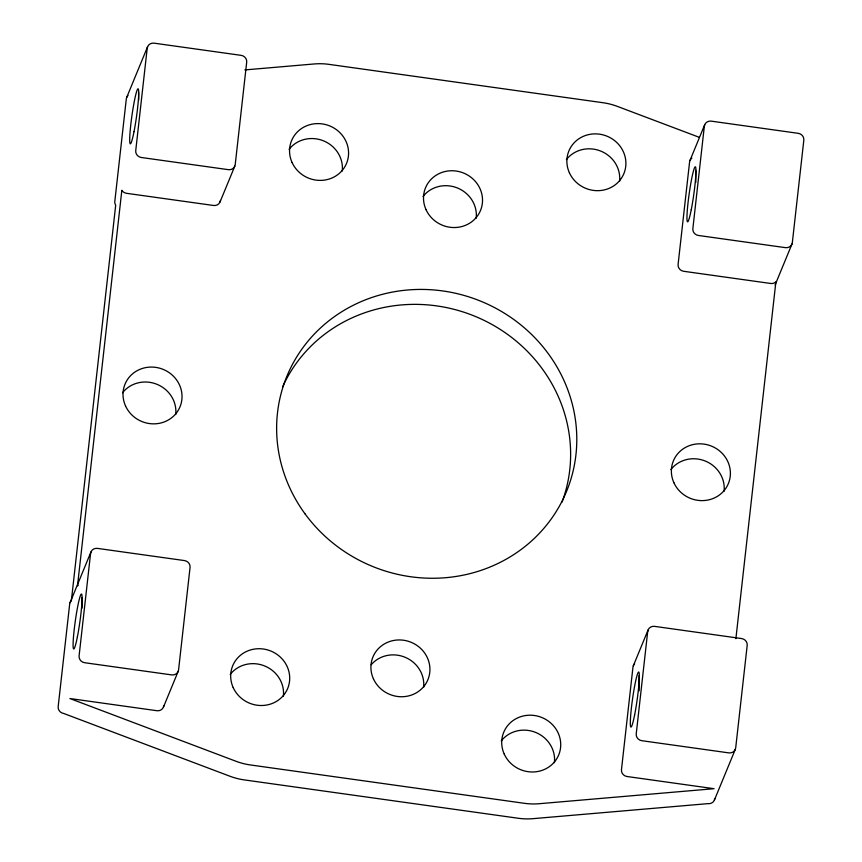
<?xml version="1.0" encoding="UTF-8"?>
<svg xmlns="http://www.w3.org/2000/svg" width="862" height="862" viewBox="0 0 862 862"><rect width="100%" height="100%" fill="white"/><g stroke="black" fill="none" stroke-linecap="round" stroke-linejoin="round"><path stroke-width="1.29" d="M82.041 608.152L81.965 597.635M695.796 182.41L695.72 170.374M639.151 690.818L639.087 675.614M735.889 638.645L775.886 281.82A6.303 5.969 22.4 0 1 770.693 283.469L683.641 271.282A6.303 5.969 22.4 0 1 678.092 264.451L689.578 162.045A6.303 5.969 22.4 0 1 691.874 158.091M126.671 97.492L147.596 46.731M220.069 201.913L234.83 166.097M70.037 602.721L90.963 551.971M163.435 707.142L178.197 671.326M689.956 160.526L704.717 124.721M775.121 284.923L791.962 244.075M633.333 665.766L648.095 629.95M714.404 800.065L735.329 749.315M244.883 69.919L314.361 63.95A63.012 59.683 22.4 0 1 328.885 64.348L603.055 102.729A63.012 59.683 22.4 0 1 617.224 106.338L699.104 137.263M138.588 92.396L138.674 100.057M501.231 740.932A29.739 28.166 22.4 0 1 535.711 732.452A29.739 28.166 22.4 0 1 554.417 762.644M371.199 664.721A29.739 28.166 22.4 0 1 405.496 657.447A29.739 28.166 22.4 0 1 423.608 687.391M230.197 674.44A29.739 28.166 22.4 0 1 264.677 665.97A29.739 28.166 22.4 0 1 283.382 696.162M289.061 149.331A29.739 28.166 22.4 0 1 323.541 140.851A29.739 28.166 22.4 0 1 342.246 171.042M423.016 196.482A29.739 28.166 22.4 0 1 457.496 188.002A29.739 28.166 22.4 0 1 476.201 218.194M566.388 159.599A29.739 28.166 22.4 0 1 600.868 151.13A29.739 28.166 22.4 0 1 619.573 181.322M670.884 469.553A29.739 28.166 22.4 0 1 705.364 461.073A29.739 28.166 22.4 0 1 724.069 491.265M122.533 392.792A29.739 28.166 22.4 0 1 157.003 384.323A29.739 28.166 22.4 0 1 175.719 414.514M714.792 798.557A6.303 5.969 22.4 0 1 707.907 803.643L532.899 818.674A63.012 59.683 22.4 0 1 518.374 818.275L244.194 779.894A63.012 59.683 22.4 0 1 230.025 776.274L63.734 713.477A6.303 5.969 22.4 0 1 58.174 706.646L69.66 604.24A6.303 5.969 22.4 0 1 71.352 600.792L115.691 205.221A6.303 5.969 22.4 0 1 114.808 201.417L126.294 99.001A6.303 5.969 22.4 0 1 127.975 95.553M282.499 387.092A151.216 143.232 22.4 0 1 475.059 316.322A151.216 143.232 22.4 0 1 562.024 502.147M220.456 200.393A6.303 5.969 22.4 0 1 213.571 205.479L126.52 193.303A6.303 5.969 22.4 0 1 121.844 190.276L77.505 585.848A6.303 5.969 22.4 0 1 78.108 585.341M163.823 705.633A6.303 5.969 22.4 0 1 156.938 710.719L69.887 698.532L236.188 761.34A63.012 59.683 22.4 0 0 250.357 764.95L524.527 803.33A63.012 59.683 22.4 0 0 539.062 803.729L714.059 788.698L627.019 776.511A6.303 5.969 22.4 0 1 621.47 769.691L632.945 667.274A6.303 5.969 22.4 0 1 634.637 663.826M90.575 553.479L79.099 655.896A6.303 5.969 22.4 0 0 84.648 662.716L171.7 674.903A6.303 5.969 22.4 0 0 178.585 669.817L190.06 567.401A6.293 5.969 22.4 0 0 184.511 560.58L97.46 548.394A6.303 5.969 22.4 0 0 90.575 553.479M147.208 48.25L135.733 150.656A6.303 5.969 22.4 0 0 141.282 157.487L228.333 169.663A6.303 5.969 22.4 0 0 235.218 164.588L246.694 62.172A6.293 5.969 22.4 0 0 241.144 55.351L154.093 43.165A6.303 5.969 22.4 0 0 147.208 48.25M647.707 631.458L636.231 733.874A6.303 5.969 22.4 0 0 641.781 740.695L728.821 752.882A6.303 5.969 22.4 0 0 735.706 747.796L747.192 645.39A6.303 5.969 22.4 0 0 741.643 638.559L654.592 626.372A6.303 5.969 22.4 0 0 647.707 631.458M704.34 126.229L692.854 228.645A6.303 5.969 22.4 0 0 698.403 235.466L785.454 247.653A6.303 5.969 22.4 0 0 792.34 242.567L803.826 140.15A6.303 5.969 22.4 0 0 798.266 133.33L711.225 121.143A6.303 5.969 22.4 0 0 704.34 126.229M504.238 754.088A29.739 28.166 22.4 0 0 555.063 761.2A29.739 28.166 22.4 0 0 534.375 715.492A29.739 28.166 22.4 0 0 504.238 754.088M373.429 678.836A29.739 28.166 22.4 0 0 424.266 685.947A29.739 28.166 22.4 0 0 403.578 640.24A29.739 28.166 22.4 0 0 373.429 678.836M233.203 687.607A29.739 28.166 22.4 0 0 284.04 694.718A29.739 28.166 22.4 0 0 263.352 649.011A29.739 28.166 22.4 0 0 233.203 687.607M292.067 162.487A29.739 28.166 22.4 0 0 342.904 169.609A29.739 28.166 22.4 0 0 322.205 123.891A29.739 28.166 22.4 0 0 292.067 162.487M426.022 209.638A29.739 28.166 22.4 0 0 476.848 216.761A29.739 28.166 22.4 0 0 456.16 171.042A29.739 28.166 22.4 0 0 426.022 209.638M569.394 172.766A29.739 28.166 22.4 0 0 620.231 179.878A29.739 28.166 22.4 0 0 599.532 134.17A29.739 28.166 22.4 0 0 569.394 172.766M673.89 482.709A29.739 28.166 22.4 0 0 724.726 489.832A29.739 28.166 22.4 0 0 704.038 444.113A29.739 28.166 22.4 0 0 673.89 482.709M125.54 405.959A29.739 28.166 22.4 0 0 176.365 413.07A29.739 28.166 22.4 0 0 155.677 367.363A29.739 28.166 22.4 0 0 125.54 405.959M305.094 513.935A151.216 143.232 22.4 0 0 563.683 497.87A151.216 143.232 22.4 0 0 411.346 289.718A151.216 143.232 22.4 0 0 305.094 513.935M77.375 636.91A27.724 2.327 -82 0 0 81.556 594.101A27.724 2.327 -82 0 0 73.798 633.441A27.724 2.327 -82 0 0 77.375 636.91M134.009 131.671A27.724 2.327 -82 0 0 138.179 88.861A27.724 2.327 -82 0 0 130.421 128.201A27.724 2.327 -82 0 0 134.009 131.671M691.259 209.671A27.724 2.327 -82 0 0 695.429 166.862A27.724 2.327 -82 0 0 687.671 206.201A27.724 2.327 -82 0 0 691.259 209.671M634.626 714.9A27.724 2.327 -82 0 0 638.796 672.091A27.724 2.327 -82 0 0 631.038 711.43A27.724 2.327 -82 0 0 634.626 714.9"/></g></svg>
